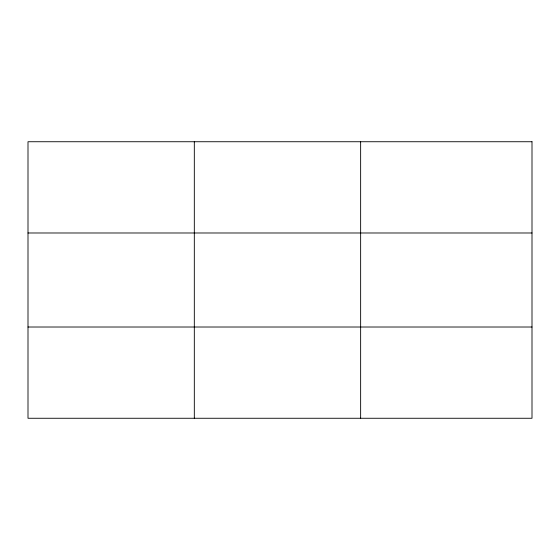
<?xml version="1.0" encoding="UTF-8"?>
<svg xmlns="http://www.w3.org/2000/svg" width="560" height="560" viewBox="0 0 560 560"><rect width="100%" height="100%" fill="white"/><g stroke="black" fill="none" stroke-linecap="round" stroke-linejoin="round"><path stroke-width="0.84" d="M194.32 418.264L194.32 141.736M360.64 418.264L360.64 141.736M28 232.988L532 232.988M28 327.012L532 327.012M532 141.736L532 418.264L28 418.264L28 141.736L532 141.736"/></g></svg>
